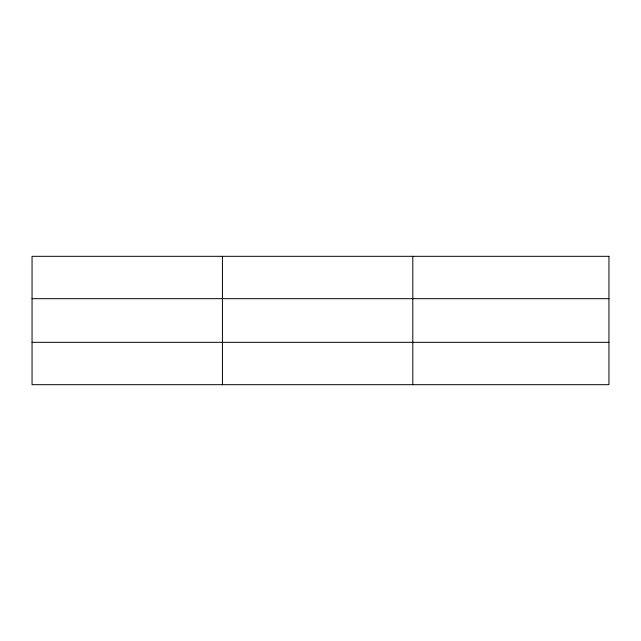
<?xml version="1.0" encoding="UTF-8"?>
<svg xmlns="http://www.w3.org/2000/svg" width="641" height="641" viewBox="0 0 641 641"><rect width="100%" height="100%" fill="white"/><g stroke="black" fill="none" stroke-linecap="round" stroke-linejoin="round"><path stroke-width="0.96" d="M222.427 256.32L222.427 384.68M412.804 256.32L412.804 384.68M32.05 298.682L608.95 298.682M32.05 342.318L608.95 342.318M608.95 256.32L608.95 384.68L32.05 384.68L32.05 256.32L608.95 256.32"/></g></svg>
